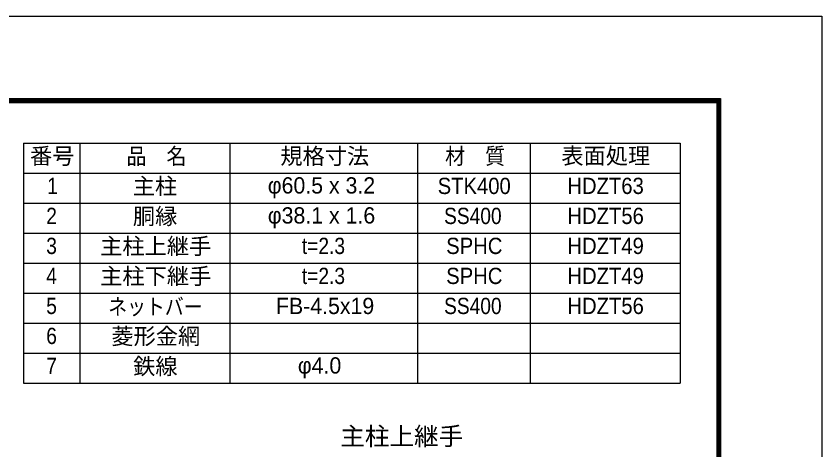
# Model space of a CAD drawing. Units: millimetres, scale not verified. Extents: x -4200 to 4200, y -2970 to 2970.
# Drawn here: x 2053 to 4200, y 1814 to 2970 of the extents above; entities that cross this region are included whole.
import ezdxf
from ezdxf.enums import TextEntityAlignment as Align

# ---------------------------------------------------------------- set-up
doc = ezdxf.new("R2010")
doc.units = ezdxf.units.MM
doc.header["$LTSCALE"] = 10
for name, color, linetype, lineweight in [('0-A_D-STR-TXT', 7, 'Continuous', 13), ('0-C_D-TTL', 7, 'Continuous', 25), ('0-E_D-MTR-FRAM', 7, 'Continuous', 25)]:
    doc.layers.add(name, color=color, linetype=linetype, lineweight=lineweight)
doc.layers.add('0-D_D-MTR-TXT', color=7, linetype='Continuous')
doc.styles.add('ＭＳ ゴシック', font='')
doc.styles.add('ＭＳ Ｐゴシック', font='')
doc.styles.get('ＭＳ ゴシック').set_extended_font_data('MS Gothic')
doc.styles.get('ＭＳ Ｐゴシック').set_extended_font_data('MS PGothic')

msp = doc.modelspace()

# ---------------------------------------------------------------- linework, layer by layer
at = {"layer": '0-C_D-TTL', "color": 2}
msp.add_lwpolyline([(-4200, 2970), (4200, 2970), (4200, -2970), (-4200, -2970)], close=True, dxfattribs=at)
at = {"layer": '0-C_D-TTL'}
for points in [[(-3930, 2750), (3930, 2750), (3930, -2750), (-3930, -2750)], [(-3927.5, 2747.5), (3927.5, 2747.5), (3927.5, -2747.5), (-3927.5, -2747.5)], [(-3925, 2745), (3925, 2745), (3925, -2745), (-3925, -2745)], [(-3922.5, 2742.5), (3922.5, 2742.5), (3922.5, -2742.5), (-3922.5, -2742.5)], [(-3920, 2740), (3920, 2740), (3920, -2740), (-3920, -2740)]]:
    msp.add_lwpolyline(points, close=True, dxfattribs=at)
at = {"layer": '0-E_D-MTR-FRAM'}
for p, q in [((2072.39, 2631.05), (3822.39, 2631.05)), ((2072.39, 2631.05), (2072.39, 1991.05)), ((2222.39, 2631.05), (2222.39, 1991.05)), ((2622.39, 2631.05), (2622.39, 1991.05)), ((3122.39, 2631.05), (3122.39, 1991.05)), ((3422.39, 2631.05), (3422.39, 1991.05)), ((3822.39, 2631.05), (3822.39, 1991.05)), ((2072.39, 2551.05), (3822.39, 2551.05)), ((2072.39, 2471.05), (3822.39, 2471.05)), ((2072.39, 2391.05), (3822.39, 2391.05)), ((2072.39, 2311.05), (3822.39, 2311.05)), ((2072.39, 2231.05), (3822.39, 2231.05)), ((2072.39, 2151.05), (3822.39, 2151.05)), ((2072.39, 2071.05), (3822.39, 2071.05)), ((2072.39, 1991.05), (3822.39, 1991.05))]:
    msp.add_line(p, q, dxfattribs=at)

# ---------------------------------------------------------------- texts
at = {"layer": '0-A_D-STR-TXT', "style": 'ＭＳ ゴシック'}
msp.add_text('主柱上継手', height=48.09, dxfattribs=at).set_placement((2916.38, 1811.53), align=Align.BOTTOM_LEFT)
at = {"layer": '0-D_D-MTR-TXT', "style": 'ＭＳ Ｐゴシック'}
for s, height, p in [('番号', 43.4, (2089.59, 2562.37)), ('規格寸法', 43.4, (2756.75, 2562.05)), ('表面処理', 43.4, (3505.73, 2562.71)), ('主柱', 43.4, (2363.55, 2481.93)), ('φ60.5 x 3.2', 43.4, (2723.27, 2483.97)), ('胴縁', 43.4, (2363.87, 2401.71)), ('φ38.1 x 1.6', 43.4, (2723.39, 2403.97)), ('主柱上継手', 43.4, (2276.65, 2321.81)), ('主柱下継手', 43.4, (2276.65, 2241.81)), ('FB-4.5x19', 43.38, (2745.17, 2162.61)), ('菱形金網', 43.4, (2306.41, 2081.81)), ('鉄線', 43.4, (2364.45, 2001.69)), ('φ4.0', 43.38, (2803.45, 2003.97))]:
    msp.add_text(s, height=height, dxfattribs=at).set_placement(p, align=Align.BOTTOM_LEFT)
for s, height, width, p in [('品\u3000名', 43.4, 0.9, (2346.73, 2561.81)), ('材\u3000質', 43.4, 0.9, (3195.83, 2562.25)), ('1', 43.4, 0.9, (2135.25, 2482.61)), ('STK400', 43.38, 0.95, (3176.05, 2482.61)), ('HDZT63', 43.4, 0.95, (3521.63, 2482.71)), ('2', 43.4, 0.9, (2132.85, 2402.71)), ('SS400', 43.4, 0.9, (3193.09, 2402.61)), ('HDZT56', 43.4, 0.95, (3521.75, 2402.71)), ('3', 43.4, 0.9, (2132.85, 2322.71)), ('t=2.3', 43.4, 0.9, (2814.13, 2322.71)), ('SPHC', 43.38, 0.95, (3198.79, 2322.71)), ('HDZT49', 43.4, 0.95, (3521.75, 2322.71)), ('4', 43.4, 0.9, (2132.73, 2242.71)), ('t=2.3', 43.4, 0.9, (2814.13, 2242.71)), ('SPHC', 43.38, 0.95, (3198.79, 2242.71)), ('HDZT49', 43.4, 0.95, (3521.75, 2242.71)), ('5', 43.4, 0.9, (2132.85, 2162.71)), ('ネットバー', 43.38, 0.85, (2297.99, 2160.79)), ('SS400', 43.4, 0.9, (3193.09, 2162.61)), ('HDZT56', 43.4, 0.95, (3521.75, 2162.71)), ('6', 43.4, 0.9, (2132.85, 2082.71)), ('7', 43.4, 0.9, (2132.73, 2002.71))]:
    msp.add_text(s, height=height, dxfattribs=dict(at, width=width)).set_placement(p, align=Align.BOTTOM_LEFT)

doc.saveas('drawing.dxf')
